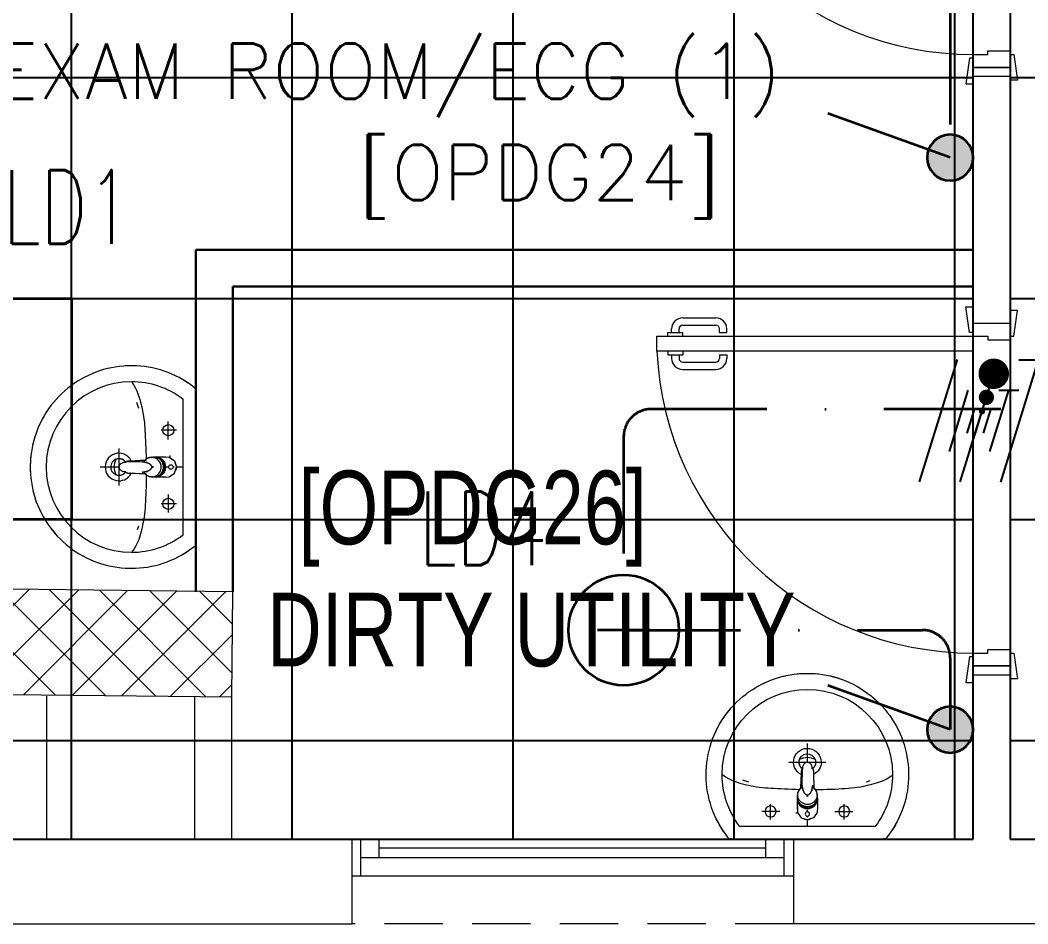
# Model space of a CAD drawing. Header units: inches. Extents: x -12418 to 57169, y -29325 to 19878.
# Drawn here: x 26861 to 29598, y -13697 to -11244 of the extents above; entities that cross this region are included whole.
import ezdxf
from ezdxf.enums import TextEntityAlignment as Align

# ---------------------------------------------------------------- set-up
doc = ezdxf.new("R2010")
doc.units = ezdxf.units.IN
doc.header["$LTSCALE"] = 25
doc.header["$MEASUREMENT"] = 0
doc.linetypes.add('00-Ground Floor$0$HIDDEN', pattern=[9.525, 6.35, -3.175])
doc.linetypes.add('DASHDOT', pattern=[25.4, 12.7, -6.35, 0, -6.35])
doc.layers.get('0').update_dxf_attribs({"color": 8})
for name, color, linetype, lineweight in [('00-Ground Floor$0$72_EGR_BASE_TEXT', 252, 'Continuous', 5), ('00-Ground Floor$0$Aluminum', 251, 'Continuous', 5), ('00-Ground Floor$0$C-HYDR-CTCH', 251, 'Continuous', 5), ('00-Ground Floor$0$Hatch', 254, 'Continuous', 5), ('00-Ground Floor$0$LOADING', 253, 'Continuous', 5), ('00-Ground Floor$0$P-SANR-FIXT', 6, 'Continuous', 18), ('00-Ground Floor$0$P-SANR-FIXT-1', 6, 'Continuous', 13), ('00-Ground Floor$0$Proj', 251, 'Continuous', 5), ('00-Ground Floor$0$Walls', 251, 'Continuous', 5), ('00-Ground Floor$0$Wooden Joinery', 251, 'Continuous', 5), ('E-LITE-CIRC-NUMB', 6, 'Continuous', 25), ('E-LITE-CLNG', 150, 'Continuous', 35), ('E-LITE-CLNG @ 100', 150, 'Continuous', 35), ('E-LITE-CLNG-CNDT', 6, 'DASHDOT', 35), ('E-LITE-CTRL', 6, 'Continuous', 25), ('E-LITE-IDEN', 6, 'Continuous', 25), ('E-LITE-SWCH @ 100', 3, 'Continuous', 35), ('E-POWR-WIRE', 6, 'Continuous', 25), ('E-POWR-WIRE @ 100', 6, 'Continuous', 25), ('E-POWR-WIRE @ 20', 6, 'Continuous', 25), ('E-POWR-WIRE @ 50', 6, 'Continuous', 25)]:
    doc.layers.add(name, color=color, linetype=linetype, lineweight=lineweight)
doc.layers.add('00-Ground Floor$0$False Ceiling', color=251, linetype='Continuous')
doc.layers.add('00-Ground Floor$0$X-WHITE glass', color=255, linetype='Continuous')
doc.styles.add('00-Ground Floor$0$SIMPLEX', font='SIMPLEX.shx', dxfattribs={"height": 150})
doc.styles.add('00-Ground Floor$0$X3G_ENTITY_2587DB', font='swisscl.ttf', dxfattribs={"height": 200})
doc.styles.add('00-Ground Floor$0$X3G_ENTITY_258862', font='swisscl.ttf', dxfattribs={"height": 200})
doc.styles.add('DC_Simplex', font='SIMPLEX.shx', dxfattribs={"width": 0.7})

# ---------------------------------------------------------------- blocks, each defined once
blk = doc.blocks.new('00-Ground Floor$0$A$C72370EFE')
at = {"layer": '00-Ground Floor$0$Wooden Joinery'}
for p, q in [((-0.01, -0.04), (-0.02, -0.04)), ((-0.01, -0.03), (-0.01, -0.07)), ((0, -0.03), (-0.01, -0.03)), ((0.04, -0.03), (0.05, -0.03)), ((0.05, -0.03), (0.05, -0.07)), ((0.05, -0.04), (0.06, -0.04)), ((-0.05, -0.07), (-0.05, -0.16)), ((-0.03, -0.07), (-0.03, -0.16)), ((-0.01, -0.06), (-0.02, -0.06)), ((0, -0.07), (-0.01, -0.07)), ((0.04, -0.07), (0.05, -0.07)), ((0.05, -0.06), (0.06, -0.06)), ((0.07, -0.07), (0.07, -0.16)), ((0.09, -0.07), (0.09, -0.16)), ((-0.01, -0.17), (-0.02, -0.17)), ((-0.01, -0.19), (-0.02, -0.19)), ((-0.01, -0.17), (-0.01, -0.19)), ((0.05, -0.17), (0.06, -0.17)), ((0.05, -0.17), (0.05, -0.19)), ((0.05, -0.19), (0.06, -0.19))]:
    blk.add_line(p, q, dxfattribs=at)
for centre, radius, start, end in [((-0.02, -0.07), 0.03, 90, 180), ((0.06, -0.07), 0.03, 0, 90), ((-0.02, -0.07), 0.01, 90, 180), ((0.06, -0.07), 0.01, 0, 90), ((-0.02, -0.16), 0.03, 180, 270), ((-0.02, -0.16), 0.01, 180, 270), ((0.06, -0.16), 0.01, 270, 0), ((0.06, -0.16), 0.03, 270, 0)]:
    blk.add_arc(centre, radius, start, end, dxfattribs=at)
blk = doc.blocks.new('00-Ground Floor$0$A$C5DAD61B4')
at = {"layer": '00-Ground Floor$0$Wooden Joinery'}
for points in [[(80, 959.1), (80, 969.1), (10, 979.1), (10, 959.1)], [(940, 959.1), (940, 969.1), (1010, 979.1), (1010, 959.1)], [(70, 859.1), (70, 849.1), (0, 839.1), (0, 859.1)], [(120, 859.1), (120, 0), (80, 0), (80, 859.1)], [(950, 859.1), (950, 849.1), (1020, 839.1), (1020, 859.1)]]:
    blk.add_lwpolyline(points, close=True, dxfattribs=at)
for points in [[(45, 859.1), (45, 959.1), (20, 959.1), (20, 859.1), (45, 859.1)], [(45, 859.1), (80, 859.1), (80, 899.1), (90, 899.1), (90, 959.1), (45, 959.1), (45, 859.1)], [(975, 859.1), (940, 859.1), (940, 899.1), (930, 899.1), (930, 959.1), (975, 959.1), (975, 859.1)], [(975, 859.1), (975, 959.1), (1000, 959.1), (1000, 859.1), (975, 859.1)]]:
    blk.add_lwpolyline(points, dxfattribs=at)
blk.add_arc((80, 859.1), 860, 272.666, 0, dxfattribs=at)
at = {"layer": '00-Ground Floor$0$Wooden Joinery', "xscale": 999.9999999998854, "yscale": 999.9999999998854, "zscale": 999.9999999998854, "rotation": 180}
blk.add_blockref('00-Ground Floor$0$A$C72370EFE', (120, 0), dxfattribs=at)
blk = doc.blocks.new('00-Ground Floor$0$FP_138-161_A_00_GFL_-0_080_Einreichung_Grundrisse_100')
at = {"layer": '00-Ground Floor$0$P-SANR-FIXT'}
blk.add_line((-0.0044, -0.0019), (-0.0045, -0.0021), dxfattribs=at)
at = {"layer": '00-Ground Floor$0$P-SANR-FIXT', "flags": 128}
blk.add_lwpolyline([(-0.0057, -0.0037), (-0.0058, -0.0039), (-0.006, -0.004)], dxfattribs=at)
blk = doc.blocks.new('00-Ground Floor$0$FP_139-161_A_00_GFL_-0_080_Einreichung_Grundrisse_100')
at = {"layer": '00-Ground Floor$0$P-SANR-FIXT'}
blk.add_line((0.0045, -0.0022), (0.0044, -0.002), dxfattribs=at)
at = {"layer": '00-Ground Floor$0$P-SANR-FIXT', "flags": 128}
blk.add_lwpolyline([(0.006, -0.004), (0.0059, -0.0039), (0.0057, -0.0038)], dxfattribs=at)
blk = doc.blocks.new('00-Ground Floor$0$IS_Ceraplus_B8204_BIM_BG _1_ - B8204AA - CERAPLUS single lever basin mixer with pop-up waste-V137-161_A_00_GFL_-0_080_Einreichung_Grundrisse_100')
at = {"layer": '00-Ground Floor$0$P-SANR-FIXT-1'}
h = blk.add_hatch(dxfattribs=at)
h.set_pattern_fill('FP_26', color=256, style=0, pattern_type=2)
h.set_pattern_definition([(225, (0.009, 0), (0.010607, -0.010607), []), (315, (0.009, 0), (0.010607, 0.010607), [])])
h.paths.add_polyline_path([(0.0056, -0.002), (0.0058, -0.0024), (0.0058, -0.0021)])
h.paths.add_polyline_path([(0.007, -0.0039), (0.0088, -0.0045), (0.0084, -0.0043)])
at = {"layer": '00-Ground Floor$0$LOADING'}
for p, q in [((-0.028, 0), (-0.028, -0.0281)), ((0.028, -0.0281), (0.028, 0)), ((-0.0274, -0.0337), (-0.0271, -0.0392)), ((-0.0262, -0.0282), (-0.0263, -0.0287)), ((-0.0137, -0.0512), (-0.0129, -0.0517)), ((0.0124, -0.052), (0.0133, -0.0515)), ((0.0185, -0.0618), (0.019, -0.0539)), ((0.019, -0.0539), (0.0188, -0.0561)), ((0.0263, -0.0287), (0.0262, -0.0282)), ((0.0262, -0.0293), (0.0263, -0.0287)), ((0.0271, -0.0392), (0.0274, -0.0337)), ((0.014, -0.0647), (0.0133, -0.1077))]:
    blk.add_line(p, q, dxfattribs=at)
at = {"layer": '00-Ground Floor$0$LOADING', "flags": 128}
for points in [[(-0.0272, -0.0069), (-0.0266, 0.009), (-0.0165, 0.0236), (0, 0.0291)], [(0.0272, -0.0069), (0.0266, 0.009), (0.0165, 0.0236), (0, 0.0291)], [(-0.0176, -0.0568), (-0.0224, -0.0513), (-0.0254, -0.0448), (-0.0264, -0.0376), (-0.0253, -0.0305), (-0.0222, -0.024), (-0.0172, -0.0186), (-0.0109, -0.0147), (-0.0037, -0.0127), (0.0037, -0.0127), (0.0109, -0.0147), (0.0172, -0.0186), (0.0222, -0.024), (0.0253, -0.0305), (0.0264, -0.0376), (0.0254, -0.0448), (0.0224, -0.0513), (0.0176, -0.0568)], [(-0.0271, -0.0393), (-0.027, -0.0403), (-0.0269, -0.0414), (-0.0267, -0.0424), (-0.0265, -0.0434), (-0.0262, -0.0444), (-0.0259, -0.0454), (-0.0255, -0.0464), (-0.0252, -0.0474), (-0.0247, -0.0484), (-0.0243, -0.0493), (-0.0238, -0.0502), (-0.0232, -0.0511), (-0.0226, -0.052), (-0.022, -0.0529), (-0.0214, -0.0537), (-0.0207, -0.0545), (-0.0199, -0.0553), (-0.0192, -0.0561), (-0.0184, -0.0568), (-0.0176, -0.0575), (-0.0173, -0.0577)], [(-0.019, -0.0539), (-0.0185, -0.0615), (-0.0185, -0.0618)], [(0.0173, -0.0577), (0.0181, -0.057), (0.0189, -0.0563), (0.0197, -0.0556), (0.0204, -0.0548), (0.0211, -0.054), (0.0218, -0.0532), (0.0224, -0.0523), (0.023, -0.0514), (0.0236, -0.0505), (0.0241, -0.0496), (0.0246, -0.0487), (0.025, -0.0477), (0.0254, -0.0467), (0.0258, -0.0458), (0.0261, -0.0448), (0.0264, -0.0437), (0.0266, -0.0427), (0.0268, -0.0417), (0.027, -0.0407), (0.0271, -0.0396), (0.0271, -0.0393)], [(-0.0181, -0.0728), (-0.0177, -0.083), (-0.0172, -0.0938)], [(-0.0162, -0.0579), (-0.0156, -0.058), (-0.0151, -0.0581), (-0.0146, -0.0583), (-0.0142, -0.0586), (-0.0139, -0.0588), (-0.0138, -0.0591)], [(-0.0138, -0.0591), (-0.0139, -0.0612), (-0.014, -0.0633)], [(0.0138, -0.0591), (0.0139, -0.0588), (0.0142, -0.0586), (0.0146, -0.0583), (0.0151, -0.0581), (0.0156, -0.058), (0.0162, -0.0579)], [(0.014, -0.0633), (0.0139, -0.0612), (0.0138, -0.0591)], [(0.0171, -0.0578), (0.0174, -0.0575), (0.0176, -0.0568)], [(0.0172, -0.0938), (0.0177, -0.083), (0.0181, -0.0728)], [(0.0184, -0.0651), (0.0184, -0.0652), (0.0184, -0.0652), (0.0184, -0.0652), (0.0184, -0.0654), (0.0184, -0.0655)], [(-0.0129, -0.1142), (-0.0124, -0.1161), (-0.0118, -0.1179), (-0.0109, -0.1197), (-0.0098, -0.1214), (-0.0084, -0.123), (-0.0067, -0.1244), (-0.0047, -0.1255), (-0.0025, -0.1263), (0, -0.1266)], [(0, -0.1266), (0.0025, -0.1263), (0.0047, -0.1255), (0.0067, -0.1244), (0.0084, -0.123), (0.0098, -0.1214), (0.0109, -0.1197), (0.0118, -0.1179), (0.0124, -0.1161), (0.0129, -0.1142)]]:
    blk.add_lwpolyline(points, dxfattribs=at)
at = {"layer": '00-Ground Floor$0$LOADING'}
for centre, radius, start, end in [((0, 0.0135), 0.00603, 0, 180), ((0, 0.0135), 0.00603, 180, 0), ((-0.009, 0), 0.005, 300, 315), ((0.009, 0), 0.005, 225, 240)]:
    blk.add_arc(centre, radius, start, end, dxfattribs=at)
for centre, major_axis, start_param, end_param in [((0, -0.0281), (-0.028, 0), 4.712389, 6.47291), ((0, -0.0287), (0.0267, 0), 1.570796, 3.036556), ((0, -0.0287), (0.0263, 0), 2.625648, 2.791756), ((0, -0.0287), (-0.0263, 0), 4.712389, 5.759587), ((0, -0.0281), (0.028, 0), 6.093357, 7.853982), ((0, -0.0287), (0.0267, 0), 0.105099, 1.570796), ((0, -0.0287), (0.0262, 0), 0.523599, 1.570796), ((0, -0.0287), (0.0262, 0), 0.349919, 0.515945), ((0, -0.0321), (0.0275, 0), 3.141823, 3.202701), ((0, -0.0321), (0.0275, 0), 3.239313, 3.439417), ((0, -0.0281), (0.028, 0), 3.371221, 3.483334), ((0, -0.0312), (0.0248, 0), 4.111947, 4.191073), ((0, -0.0281), (0.028, 0), 4.202431, 4.259552), ((0, -0.0287), (0.0263, 0), 4.169225, 4.2325), ((0, -0.0281), (0.028, 0), 5.172057, 5.222265), ((0, -0.0287), (0.0267, 0), 6.059374, 6.108652), ((0, -0.0321), (0.0275, 0), 5.985527, 6.185455), ((0, -0.0281), (0.028, 0), 5.94107, 6.05344), ((0, -0.0321), (0.0275, 0), 6.222066, 6.282955)]:
    blk.add_ellipse(centre, major_axis=major_axis, ratio=0.961262, start_param=start_param, end_param=end_param, dxfattribs=at)
for points, knots in [([(-0.0215, -0.0162), (-0.0216, -0.0163), (-0.0219, -0.0167), (-0.0227, -0.0177), (-0.0238, -0.0192), (-0.0249, -0.0211), (-0.0258, -0.0231), (-0.0266, -0.0253), (-0.0273, -0.0282), (-0.0275, -0.0305), (-0.0275, -0.0321)], [0.7859035, 0.7859035, 0.7859035, 0.7859035, 0.7916667, 0.8055556, 0.8333333, 0.8611111, 0.8888889, 0.9166667, 0.9444444, 1, 1, 1, 1]), ([(0.021, -0.0157), (0.0208, -0.0154), (0.0203, -0.0149), (0.0192, -0.0139), (0.0177, -0.0127), (0.0161, -0.0117), (0.0148, -0.0109), (0.0138, -0.0104), (0.0127, -0.0099), (0.0113, -0.0093), (0.0087, -0.0084), (0.0048, -0.0075), (0, -0.0071), (-0.0048, -0.0075), (-0.0087, -0.0084), (-0.0113, -0.0093), (-0.0127, -0.0099), (-0.0138, -0.0104), (-0.0148, -0.0109), (-0.0161, -0.0117), (-0.0177, -0.0127), (-0.0191, -0.0139), (-0.0202, -0.0149), (-0.0208, -0.0154), (-0.021, -0.0157)], [0.2222222, 0.2222222, 0.2222222, 0.2222222, 0.2361111, 0.25, 0.2777778, 0.3055556, 0.3194444, 0.3333333, 0.3472222, 0.3611111, 0.3888889, 0.4444444, 0.5, 0.5555556, 0.6111111, 0.6388889, 0.6527778, 0.6666667, 0.6805556, 0.6944444, 0.7222222, 0.75, 0.7638889, 0.7777778, 0.7777778, 0.7777778, 0.7777778]), ([(0.0275, -0.0321), (0.0275, -0.0305), (0.0273, -0.0282), (0.0266, -0.0253), (0.0258, -0.0231), (0.0249, -0.0211), (0.0238, -0.0192), (0.0227, -0.0177), (0.0219, -0.0167), (0.0216, -0.0163), (0.0215, -0.0162)], [0, 0, 0, 0, 0.0555556, 0.0833333, 0.1111111, 0.1388889, 0.1666667, 0.1944444, 0.2083333, 0.2142181, 0.2142181, 0.2142181, 0.2142181]), ([(-0.0188, -0.0538), (-0.0188, -0.0547), (-0.0186, -0.0582), (-0.0185, -0.0619), (-0.0184, -0.0646)], [0.6724021, 0.6724021, 0.6724021, 0.6724021, 0.75, 1, 1, 1, 1]), ([(0, -0.0378), (-0.0005, -0.038), (-0.0012, -0.0384), (-0.0021, -0.0389), (-0.0028, -0.0393), (-0.0035, -0.0397), (-0.0042, -0.04), (-0.0049, -0.0405), (-0.0055, -0.0409), (-0.0061, -0.0414), (-0.0067, -0.0419), (-0.0072, -0.0424), (-0.0078, -0.0429), (-0.0083, -0.0435), (-0.0088, -0.0441), (-0.0092, -0.0446), (-0.0096, -0.0452), (-0.01, -0.0459), (-0.0103, -0.0466), (-0.0105, -0.0472), (-0.0107, -0.0477), (-0.0108, -0.0481), (-0.0109, -0.0484), (-0.0111, -0.0489), (-0.0114, -0.0497), (-0.0118, -0.0509), (-0.0122, -0.0521), (-0.0124, -0.053), (-0.0126, -0.0537), (-0.0128, -0.0544), (-0.0129, -0.0552), (-0.0131, -0.0559), (-0.0132, -0.0566), (-0.0134, -0.0572), (-0.0136, -0.0581), (-0.0137, -0.0587), (-0.0138, -0.0591)], [0, 0, 0, 0, 0.055556, 0.083333, 0.111111, 0.138889, 0.166667, 0.194444, 0.222222, 0.25, 0.277778, 0.305556, 0.333333, 0.361111, 0.388889, 0.416667, 0.444444, 0.472222, 0.5, 0.527778, 0.541667, 0.555556, 0.569444, 0.583333, 0.611111, 0.666667, 0.722222, 0.75, 0.777778, 0.805556, 0.833333, 0.861111, 0.888889, 0.916667, 0.944444, 1, 1, 1, 1]), ([(0, -0.0357), (-0.0006, -0.0357), (-0.0013, -0.0357), (-0.002, -0.0357), (-0.0022, -0.0357)], [0, 0, 0, 0, 0.1, 0.1298359, 0.1298359, 0.1298359, 0.1298359]), ([(0.0022, -0.0357), (0.002, -0.0357), (0.0013, -0.0357), (0.0006, -0.0357), (0, -0.0357)], [0.8701578, 0.8701578, 0.8701578, 0.8701578, 0.9, 1, 1, 1, 1]), ([(0.0138, -0.0591), (0.0137, -0.0587), (0.0136, -0.0581), (0.0134, -0.0572), (0.0132, -0.0566), (0.0131, -0.0559), (0.0129, -0.0552), (0.0128, -0.0544), (0.0126, -0.0537), (0.0124, -0.053), (0.0122, -0.0521), (0.0118, -0.0509), (0.0114, -0.0497), (0.0111, -0.0489), (0.0109, -0.0484), (0.0108, -0.0481), (0.0107, -0.0477), (0.0105, -0.0472), (0.0103, -0.0466), (0.01, -0.0459), (0.0096, -0.0452), (0.0092, -0.0446), (0.0088, -0.0441), (0.0083, -0.0435), (0.0078, -0.0429), (0.0072, -0.0424), (0.0067, -0.0419), (0.0061, -0.0414), (0.0055, -0.0409), (0.0049, -0.0405), (0.0042, -0.04), (0.0035, -0.0397), (0.0028, -0.0393), (0.0021, -0.0389), (0.0012, -0.0384), (0.0005, -0.038), (0, -0.0378)], [0, 0, 0, 0, 0.055556, 0.083333, 0.111111, 0.138889, 0.166667, 0.194444, 0.222222, 0.25, 0.277778, 0.333333, 0.388889, 0.416667, 0.430556, 0.444444, 0.458333, 0.472222, 0.5, 0.527778, 0.555556, 0.583333, 0.611111, 0.638889, 0.666667, 0.694444, 0.722222, 0.75, 0.777778, 0.805556, 0.833333, 0.861111, 0.888889, 0.916667, 0.944444, 1, 1, 1, 1]), ([(0.0184, -0.0646), (0.0185, -0.0619), (0.0186, -0.0582), (0.0188, -0.0547), (0.0188, -0.0538)], [0, 0, 0, 0, 0.25, 0.3275586, 0.3275586, 0.3275586, 0.3275586]), ([(-0.0162, -0.0579), (-0.0162, -0.0578), (-0.0163, -0.0578), (-0.0165, -0.0577), (-0.0166, -0.0575), (-0.0167, -0.0574), (-0.0169, -0.0573), (-0.017, -0.0572), (-0.0172, -0.0571), (-0.0173, -0.057), (-0.0175, -0.0569), (-0.0176, -0.0568)], [0, 0, 0, 0, 0.1, 0.2, 0.3, 0.4, 0.5, 0.6, 0.7, 0.8, 1, 1, 1, 1]), ([(-0.0148, -0.0587), (-0.015, -0.0586), (-0.0159, -0.0583), (-0.0167, -0.058), (-0.0172, -0.0578)], [0.8, 0.8, 0.8, 0.8, 0.85, 1, 1, 1, 1]), ([(0.0141, -0.0613), (0.0141, -0.0611), (0.0143, -0.0608), (0.0145, -0.0604), (0.0148, -0.06), (0.0151, -0.0596), (0.0153, -0.0594), (0.0155, -0.0592), (0.0156, -0.059), (0.0158, -0.0588), (0.016, -0.0587), (0.0163, -0.0585), (0.0165, -0.0583), (0.0166, -0.0582)], [0.3333333, 0.3333333, 0.3333333, 0.3333333, 0.4166667, 0.5, 0.5833333, 0.6666667, 0.7083333, 0.75, 0.7916667, 0.8333333, 0.875, 0.9166667, 1, 1, 1, 1]), ([(0.0176, -0.0568), (0.0175, -0.0569), (0.0173, -0.057), (0.0172, -0.0571), (0.017, -0.0572), (0.0169, -0.0573), (0.0167, -0.0574), (0.0166, -0.0575), (0.0165, -0.0577), (0.0163, -0.0578), (0.0162, -0.0578), (0.0162, -0.0579)], [0, 0, 0, 0, 0.2, 0.3, 0.4, 0.5, 0.6, 0.7, 0.8, 0.9, 1, 1, 1, 1]), ([(-0.0131, -0.1116), (-0.0132, -0.1115), (-0.0135, -0.1109), (-0.0141, -0.1099), (-0.0147, -0.1086), (-0.0153, -0.1072), (-0.0159, -0.1053), (-0.0167, -0.1021), (-0.0171, -0.0992), (-0.0171, -0.0973)], [0.4856715, 0.4856715, 0.4856715, 0.4856715, 0.5, 0.55, 0.6, 0.65, 0.7, 0.8, 1, 1, 1, 1]), ([(-0.0132, -0.1091), (-0.0132, -0.1096), (-0.0132, -0.1103), (-0.0132, -0.1111), (-0.0132, -0.1115), (-0.0132, -0.1118), (-0.0131, -0.1122), (-0.0131, -0.1125), (-0.0131, -0.1128), (-0.0131, -0.1131), (-0.013, -0.1134), (-0.013, -0.1138), (-0.0129, -0.1141), (-0.0129, -0.1142)], [0.2, 0.2, 0.2, 0.2, 0.4, 0.5, 0.55, 0.6, 0.65, 0.7, 0.75, 0.8, 0.85, 0.9, 1, 1, 1, 1]), ([(0.0129, -0.1142), (0.0129, -0.1141), (0.013, -0.1138), (0.013, -0.1134), (0.0131, -0.1131), (0.0131, -0.1128), (0.0131, -0.1125), (0.0131, -0.1122), (0.0132, -0.1118), (0.0132, -0.1115), (0.0132, -0.1111), (0.0132, -0.1103), (0.0132, -0.1096), (0.0132, -0.1091)], [0, 0, 0, 0, 0.1, 0.15, 0.2, 0.25, 0.3, 0.35, 0.4, 0.45, 0.5, 0.6, 0.8, 0.8, 0.8, 0.8]), ([(0.0131, -0.1116), (0.0133, -0.1113), (0.0137, -0.1106), (0.0142, -0.1096), (0.0147, -0.1084), (0.0153, -0.1072), (0.0159, -0.1053), (0.0167, -0.1021), (0.0171, -0.0992), (0.0171, -0.0973)], [-0.5143371, -0.5143371, -0.5143371, -0.5143371, -0.475, -0.4375, -0.4, -0.35, -0.3, -0.2, 0, 0, 0, 0])]:
    blk.add_open_spline(points, degree=3, knots=knots, dxfattribs=at)
for points in [[(-0.0184, -0.0646), (-0.0183, -0.0659), (-0.0182, -0.0684), (-0.0181, -0.0709), (-0.0181, -0.0721)], [(-0.0172, -0.0578), (-0.0171, -0.0578), (-0.0169, -0.058), (-0.0167, -0.0581), (-0.0166, -0.0582)], [(-0.0162, -0.0579), (-0.0162, -0.0579), (-0.0164, -0.0581), (-0.0165, -0.0582), (-0.0166, -0.0583), (-0.0166, -0.0582), (-0.0166, -0.0582)], [(-0.0166, -0.0582), (-0.0163, -0.0585), (-0.0156, -0.059), (-0.0148, -0.0599), (-0.0142, -0.0609), (-0.0139, -0.0617), (-0.0138, -0.0621)], [(-0.014, -0.0633), (-0.014, -0.0633), (-0.014, -0.0633), (-0.014, -0.0633)], [(-0.014, -0.0646), (-0.014, -0.0644), (-0.014, -0.064), (-0.014, -0.0635), (-0.014, -0.0633)], [(0.014, -0.0633), (0.014, -0.0633), (0.014, -0.0633), (0.014, -0.0633)], [(0.014, -0.0633), (0.014, -0.0635), (0.014, -0.064), (0.014, -0.0644), (0.014, -0.0647)], [(0.0172, -0.0578), (0.0168, -0.0579), (0.0158, -0.0583), (0.0147, -0.0587), (0.0141, -0.059)], [(0.0166, -0.0582), (0.0166, -0.0582), (0.0166, -0.0583), (0.0165, -0.0582), (0.0164, -0.0581), (0.0162, -0.0579), (0.0162, -0.0579)], [(0.0166, -0.0582), (0.0167, -0.0582), (0.0168, -0.0581), (0.0169, -0.058), (0.0169, -0.058)], [(0.0169, -0.058), (0.017, -0.0579), (0.0171, -0.0579), (0.0171, -0.0578)], [(0.0181, -0.0721), (0.0181, -0.0709), (0.0182, -0.0684), (0.0183, -0.0659), (0.0184, -0.0646)], [(-0.0172, -0.0938), (-0.0172, -0.0944), (-0.0172, -0.0956), (-0.0171, -0.0967), (-0.0171, -0.0973)], [(0.0171, -0.0973), (0.0171, -0.0967), (0.0172, -0.0956), (0.0172, -0.0944), (0.0172, -0.0938)]]:
    blk.add_open_spline(points, degree=3, dxfattribs=at)
for name in ['00-Ground Floor$0$FP_138-161_A_00_GFL_-0_080_Einreichung_Grundrisse_100', '00-Ground Floor$0$FP_139-161_A_00_GFL_-0_080_Einreichung_Grundrisse_100']:
    blk.add_blockref(name, (0, 0), dxfattribs=at)
blk = doc.blocks.new('00-Ground Floor$0$_100_WB_KER_REN_55x45x18 - _100_WB_KER_REN_55x45x18-V63-161_A_00_GFL_-0_080_Einreichung_Grundrisse_100')
at = {"layer": '00-Ground Floor$0$LOADING'}
for p, q in [((-0.2075, 0.225), (-0.2075, 0.2227)), ((0.2074, 0.225), (-0.2074, 0.225)), ((0.2075, 0.2227), (0.2075, 0.225)), ((-0.1855, 0.1899), (0.1855, 0.1899)), ((-0.1, 0.172), (-0.1, 0.1303)), ((0, 0.1899), (0, 0.1724)), ((0, 0.1656), (0, 0.1628)), ((0.1, 0.172), (0.1, 0.1303)), ((-0.0744, 0.15), (-0.1234, 0.15)), ((-0.0259, 0.155), (-0.0315, 0.155)), ((0, 0.1509), (0, 0.1454)), ((0, 0.1422), (0, 0.1399)), ((0.026, 0.155), (0.0248, 0.155)), ((0.0744, 0.15), (0.1234, 0.15)), ((-0.1763, 0.0637), (-0.1598, 0.0692)), ((0.1605, 0.0691), (0.1707, 0.0656)), ((-0.05, 0.0161), (0.05, 0.0161)), ((0, 0.0168), (0, -0.0348))]:
    blk.add_line(p, q, dxfattribs=at)
at = {"layer": '00-Ground Floor$0$LOADING', "flags": 128}
for points in [[(-0.2121, 0.225), (-0.219, 0.2164), (-0.2254, 0.2075), (-0.2316, 0.1983), (-0.2373, 0.189), (-0.2427, 0.1794), (-0.2476, 0.1696), (-0.2522, 0.1596), (-0.2564, 0.1494), (-0.2602, 0.1391), (-0.2635, 0.1286), (-0.2665, 0.118), (-0.269, 0.1073), (-0.271, 0.0965), (-0.2727, 0.0856), (-0.2739, 0.0747), (-0.2747, 0.0637), (-0.275, 0.0527), (-0.275, 0.05)], [(0.275, 0.05), (0.2748, 0.061), (0.2741, 0.072), (0.273, 0.0829), (0.2715, 0.0938), (0.2695, 0.1046), (0.2671, 0.1154), (0.2643, 0.126), (0.261, 0.1365), (0.2574, 0.1469), (0.2533, 0.1571), (0.2488, 0.1671), (0.2439, 0.177), (0.2387, 0.1866), (0.233, 0.1961), (0.227, 0.2053), (0.2206, 0.2142), (0.2138, 0.2229), (0.2121, 0.225)], [(-0.275, 0.05), (-0.2748, 0.039), (-0.2741, 0.028), (-0.273, 0.0171), (-0.2715, 0.0062), (-0.2695, -0.0046), (-0.2671, -0.0154), (-0.2643, -0.026), (-0.261, -0.0365), (-0.2574, -0.0469), (-0.2533, -0.0571), (-0.2488, -0.0671), (-0.2439, -0.077), (-0.2387, -0.0866), (-0.233, -0.0961), (-0.227, -0.1053), (-0.2206, -0.1142), (-0.2138, -0.1229), (-0.2067, -0.1313), (-0.1993, -0.1395), (-0.1916, -0.1473), (-0.1836, -0.1548), (-0.1752, -0.162), (-0.1666, -0.1688), (-0.1577, -0.1753), (-0.1486, -0.1814), (-0.1392, -0.1872), (-0.1296, -0.1925), (-0.1198, -0.1975), (-0.1098, -0.2021), (-0.0996, -0.2063), (-0.0893, -0.2101), (-0.0788, -0.2135), (-0.0682, -0.2164), (-0.0575, -0.2189), (-0.0467, -0.221), (-0.0359, -0.2227), (-0.0249, -0.2239), (-0.014, -0.2246), (-0.003, -0.225), (0.008, -0.2249), (0.019, -0.2243), (0.03, -0.2234), (0.0409, -0.2219), (0.0517, -0.2201), (0.0625, -0.2178), (0.0731, -0.2151), (0.0837, -0.212), (0.0941, -0.2084), (0.1043, -0.2044), (0.1144, -0.2001), (0.1243, -0.1953), (0.1341, -0.1901), (0.1436, -0.1846), (0.1528, -0.1786), (0.1618, -0.1723), (0.1706, -0.1657), (0.1791, -0.1587), (0.1873, -0.1514), (0.1952, -0.1437), (0.2028, -0.1358), (0.21, -0.1275), (0.217, -0.119), (0.2236, -0.1101), (0.2298, -0.1011), (0.2356, -0.0918), (0.2411, -0.0822), (0.2462, -0.0725), (0.2509, -0.0625), (0.2552, -0.0524), (0.2591, -0.0421), (0.2626, -0.0317), (0.2656, -0.0211), (0.2683, -0.0104), (0.2705, 0.0003), (0.2722, 0.0112), (0.2736, 0.0221), (0.2745, 0.0331), (0.2749, 0.0441), (0.275, 0.05)]]:
    blk.add_lwpolyline(points, dxfattribs=at)
at = {"layer": '00-Ground Floor$0$LOADING'}
for centre in [(-0.1, 0.15), (0.1, 0.15)]:
    blk.add_circle(centre, 0.015, dxfattribs=at)
for centre, radius, start, end in [((0, 0.05), 0.275, 140.4788, 141.2381), ((0, 0.05), 0.275, 38.7619, 39.5212), ((0, 0.05), 0.275, 145.9324, 150.3591), ((0, 0.05), 0.275, 29.6409, 34.0676), ((0, 0.05), 0.2315, 142.8209, 180), ((0, 0.155), 0.0175, 54.0899, 125.9101), ((0, 0.155), 0.0175, 68.869, 83.8798), ((0, 0.05), 0.2315, 0, 37.1791), ((0, 0.155), 0.0175, 251.9463, 258.2346), ((0, 0.05), 0.275, 180, 183.6225), ((0, 0.05), 0.2315, 180, 0), ((0, 0.0161), 0.0375, 117.1305, 0), ((0, 0.0161), 0.0225, 129.5025, 0), ((0, 0.0161), 0.0225, 138.0808, 143.3939), ((0, 0.0161), 0.0225, 0, 51.4286), ((0, 0.0161), 0.0225, 36.616, 41.9265), ((0, 0.0161), 0.0375, 0, 61.4146), ((0, 0.0161), 0.0225, 180, 193.3417), ((0, 0.0161), 0.0225, 197.0466, 201.508), ((0, 0.0161), 0.0225, 156.725, 162.0134), ((0, 0.05), 0.047, 243.4433, 296.5567), ((0, 0.0161), 0.0225, 17.9887, 23.276), ((0, 0.0161), 0.0225, 338.492, 342.9534), ((0, 0.0161), 0.0225, 346.6583, 0), ((0, 0.05), 0.275, 307.6689, 312), ((0, 0.05), 0.275, 240, 245.6589), ((0, 0.05), 0.275, 252, 257.5535), ((0, 0.05), 0.275, 282.9241, 288), ((0, 0.05), 0.275, 264, 276)]:
    blk.add_arc(centre, radius, start, end, dxfattribs=at)
for points, knots in [([(-0.2074, 0.225), (-0.2078, 0.225), (-0.2086, 0.225), (-0.2095, 0.225), (-0.2102, 0.225), (-0.2106, 0.225), (-0.2109, 0.225), (-0.2111, 0.225), (-0.2114, 0.225), (-0.2116, 0.225), (-0.2118, 0.225), (-0.2119, 0.225), (-0.2119, 0.225)], [-1, -1, -1, -1, -0.8333333, -0.6666667, -0.5833333, -0.5, -0.4583333, -0.4166667, -0.3333333, -0.2916667, -0.25, -0.1666667, -0.1666667, -0.1666667, -0.1666667]), ([(0.2119, 0.225), (0.2119, 0.225), (0.2118, 0.225), (0.2116, 0.225), (0.2114, 0.225), (0.2111, 0.225), (0.2109, 0.225), (0.2106, 0.225), (0.2102, 0.225), (0.2095, 0.225), (0.2086, 0.225), (0.2078, 0.225), (0.2074, 0.225)], [-0.8333333, -0.8333333, -0.8333333, -0.8333333, -0.75, -0.7083333, -0.6666667, -0.5833333, -0.5416667, -0.5, -0.4166667, -0.3333333, -0.1666667, 0, 0, 0, 0]), ([(-0.0037, 0.1721), (-0.0046, 0.1719), (-0.0064, 0.1714), (-0.0081, 0.1705), (-0.009, 0.17)], [0.5653198, 0.5653198, 0.5653198, 0.5653198, 0.6111111, 0.6666667, 0.6666667, 0.6666667, 0.6666667]), ([(0.009, 0.17), (0.0086, 0.1703), (0.0077, 0.1708), (0.0059, 0.1715), (0.0046, 0.1719), (0.0037, 0.1721)], [0.3333333, 0.3333333, 0.3333333, 0.3333333, 0.3611111, 0.3888889, 0.4346482, 0.4346482, 0.4346482, 0.4346482]), ([(-0.2294, 0.0509), (-0.2103, 0.066), (-0.1431, 0.0839), (-0.1084, 0.0863), (-0.0496, 0.0893), (-0.0206, 0.0899)], [0.0392191, 0.0392191, 0.0392191, 0.0392191, 0.1715289, 0.4228457, 0.6475389, 0.6475389, 0.6475389, 0.6475389]), ([(0.0209, 0.0903), (0.0512, 0.0901), (0.1113, 0.0879), (0.1514, 0.0828), (0.2115, 0.0665), (0.2292, 0.052)], [0.7533082, 0.7533082, 0.7533082, 0.7533082, 0.9865548, 1.235629, 1.3638988, 1.3638988, 1.3638988, 1.3638988]), ([(-0.0141, 0.0337), (-0.0162, 0.0319), (-0.0207, 0.0267), (-0.0225, 0.02), (-0.0225, 0.0161)], [0.7144203, 0.7144203, 0.7144203, 0.7144203, 0.8333333, 1, 1, 1, 1]), ([(0.0225, 0.0161), (0.0225, 0.0187), (0.0216, 0.0239), (0.0182, 0.0298), (0.0152, 0.0327), (0.0141, 0.0337)], [0, 0, 0, 0, 0.1111111, 0.2222222, 0.285568, 0.285568, 0.285568, 0.285568])]:
    blk.add_open_spline(points, degree=3, knots=knots, dxfattribs=at)
for points in [[(-0.2075, 0.2227), (-0.2075, 0.2231), (-0.2075, 0.2235), (-0.2075, 0.2239)], [(0.2075, 0.2239), (0.2075, 0.2235), (0.2075, 0.2231), (0.2075, 0.2227)], [(-0.1852, 0.1899), (-0.1853, 0.1899), (-0.1854, 0.1899), (-0.1855, 0.1899)], [(-0.0009, 0.1725), (-0.0013, 0.1725), (-0.0018, 0.1724), (-0.0022, 0.1724)], [(0.0022, 0.1724), (0.0018, 0.1724), (0.0013, 0.1725), (0.0009, 0.1725)], [(0.1855, 0.1899), (0.1854, 0.1899), (0.1853, 0.1899), (0.1852, 0.1899)], [(-0.0225, 0.0161), (-0.0225, 0.0147), (-0.0222, 0.012), (-0.0215, 0.0093), (-0.021, 0.008)], [(0.021, 0.008), (0.0215, 0.0093), (0.0222, 0.012), (0.0225, 0.0147), (0.0225, 0.0161)]]:
    blk.add_open_spline(points, degree=3, dxfattribs=at)
at = {"layer": '00-Ground Floor$0$LOADING', "xscale": -1, "rotation": 5.088887490341627e-12}
blk.add_blockref('00-Ground Floor$0$IS_Ceraplus_B8204_BIM_BG _1_ - B8204AA - CERAPLUS single lever basin mixer with pop-up waste-V137-161_A_00_GFL_-0_080_Einreichung_Grundrisse_100', (0, 0.1434), dxfattribs=at)
blk = doc.blocks.new('00-Ground Floor$0$A$Ce9e1c4c3')
at = {"layer": '00-Ground Floor$0$False Ceiling', "color": 254}
for p, q in [((-70450.5, -6347.4, 0), (-70450.5, -13467.4, 0)), ((-70550.5, -13467.4, 0), (-70550.5, -10057.4, 0)), ((-76050.5, -13467.4, 0), (-70550.5, -13467.4, 0)), ((-70450.5, -13467.4, 0), (-68650.5, -13467.4, 0))]:
    blk.add_line(p, q, dxfattribs=at)
at = {"layer": '00-Ground Floor$0$False Ceiling', "color": 254, "linetype": 'Continuous'}
for p, q in [((-73000, -13467.4), (-73000, -10057.4)), ((-72400, -13467.4), (-72400, -10057.4)), ((-71800, -13467.4), (-71800, -10057.4)), ((-71200, -13467.4), (-71200, -10057.4)), ((-70600, -13467.4), (-70600, -10057.4)), ((-76050.5, -11400), (-70550.5, -11400)), ((-70450.5, -11400), (-68650.5, -11400)), ((-76050.5, -12000), (-70550.5, -12000)), ((-70450.5, -12000), (-68650.5, -12000)), ((-76050.5, -12600), (-70550.5, -12600)), ((-70450.5, -12600), (-68650.5, -12600)), ((-76050.5, -13200), (-70550.5, -13200)), ((-70450.5, -13200), (-68650.5, -13200))]:
    blk.add_line(p, q, dxfattribs=at)
blk = doc.blocks.new('00-Ground Floor')
at = {"layer": '00-Ground Floor$0$Hatch'}
h = blk.add_hatch(dxfattribs=at)
h.set_pattern_fill('ANSI37', color=256, scale=30)
h.set_pattern_definition([(45, (-1981.42, -13099.68), (-67.35192, 67.35192), []), (135, (-1981.42, -13099.68), (-67.35192, -67.35192), [])])
h.paths.add_polyline_path([(48971.2, 8818.2), (48367.3, 8810.1), (48371.2, 8521.7), (48975.1, 8529.8)])
h.paths.add_polyline_path([(41810.5, 8810.5), (41227, 8805), (41207, 8513.7), (41790.5, 8519.1)])
h.paths.add_polyline_path([(27433.5, 8803.1), (26834.4, 8799), (26828.7, 8506), (27427.8, 8510)])
h.paths.add_polyline_path([(34618.7, 8805.3), (34017.5, 8797.8), (34009.3, 8512.1), (34610.5, 8519.6)])
h.paths.add_polyline_path([(20214.3, 8812.4), (19607.8, 8790.5), (19622.4, 8498), (20228.8, 8519.8)])
h.paths.add_polyline_path([(13477.7, 8802), (12255.7, 8825.9), (12249.3, 8529.8), (13471.3, 8505.8)])
h.paths.add_polyline_path([(13491.8, 1601.9), (12276.8, 1586.2), (12263.3, 1293.7), (13478.3, 1309.4)])
h.paths.add_polyline_path([(13465.7, -5591.3), (12262.6, -5607.3), (12256.9, -5900.3), (13460, -5884.3)])
h.paths.add_polyline_path([(13484.2, -12790), (12287.5, -12801.4), (12290.4, -13095.9), (13487, -13084.4)])
h.paths.add_polyline_path([(5849.2, -12787.9), (5245.6, -12791.6), (5256.3, -13077.1), (5859.8, -13073.4)])
h.paths.add_polyline_path([(5833.8, -5589.9), (5236.9, -5588.3), (5236.8, -5889.5), (5833.6, -5891)])
h.paths.add_polyline_path([(5843.6, 1599.7), (5224.3, 1600.9), (5213.7, 1298), (5833, 1296.7)])
h.paths.add_polyline_path([(5820.3, 8779.1), (5219.7, 8793.5), (5216, 8503.9), (5816.7, 8489.4)])
h.paths.add_polyline_path([(-1378.8, 8777.2), (-1981.4, 8799.9), (-1979.5, 8511.6), (-1376.9, 8488.9)])
h.paths.add_polyline_path([(-1371.1, -5601.1), (-1973.1, -5608.1), (-1969.7, -5899.7), (-1367.7, -5892.7)])
h.paths.add_polyline_path([(-1353.5, -12795.7), (-1951.9, -12796.7), (-1947.1, -13097.4), (-1348.7, -13096.4)])
h.paths.add_polyline_path([(20233.2, -12782.5), (19627.5, -12795.4), (19633.2, -13096.6), (20238.9, -13083.7)])
h.paths.add_polyline_path([(20226.6, -5590), (19632.3, -5607.6), (19634.4, -5904.1), (20228.7, -5886.6)])
h.paths.add_polyline_path([(20217.9, 1618), (19619, 1610.4), (19623, 1310.2), (20221.9, 1317.9)])
h.paths.add_polyline_path([(27418.3, 1602.8), (26816.3, 1607.5), (26820.6, 1315.3), (27422.5, 1310.7)])
h.paths.add_polyline_path([(27422, -5579.9), (26818.1, -5597.5), (26831.6, -5897.5), (27431.7, -5876.5)])
h.paths.add_polyline_path([(27438.1, -12795.9), (26834.3, -12789.3), (26831.9, -13075), (27435.7, -13081.6)])
h.paths.add_polyline_path([(34636.6, -12785.4), (34039.3, -12800), (34048.3, -13099.7), (34645.6, -13085.1)])
h.paths.add_polyline_path([(34629.3, -5597.1), (34028, -5595.2), (34029.2, -5892.4), (34630.4, -5894.3)])
h.paths.add_polyline_path([(34592.8, 1606.7), (34012, 1611.4), (34031.7, 1321.6), (34612.5, 1316.9)])
h.paths.add_polyline_path([(41796.2, 1606), (41198.6, 1619.8), (41200.6, 1327.8), (41798.2, 1314.1)])
h.paths.add_polyline_path([(41797.2, -5592.6), (41228.8, -5600.2), (41230.6, -5894.3), (41799, -5886.7)])
h.paths.add_polyline_path([(41834.3, -12789.7), (41229, -12792.4), (41230.4, -13096.9), (41835.6, -13094.3)])
h.paths.add_polyline_path([(49008.5, -12790.2), (48420.5, -12774.1), (48407.3, -13081.4), (48995.3, -13097.4)])
h.paths.add_polyline_path([(48992.7, -5590.8), (48389.5, -5589.7), (48387.5, -5886.2), (48990.7, -5887.3)])
at = {"layer": '00-Ground Floor$0$Aluminum'}
for p, q in [((27761.4, -13467.4, 0), (28961.4, -13467.4, 0)), ((27786.4, -13567.4, 0), (27786.4, -13467.4, 0)), ((27836.4, -13517.4, 0), (27836.4, -13467.4, 0)), ((28886.4, -13492.4, 0), (27836.4, -13492.4, 0)), ((28886.4, -13517.4, 0), (28886.4, -13467.4, 0)), ((28936.4, -13567.4, 0), (28936.4, -13467.4, 0)), ((27786.4, -13517.4, 0), (28936.4, -13517.4, 0)), ((27761.4, -13567.4, 0), (28961.4, -13567.4, 0))]:
    blk.add_line(p, q, dxfattribs=at)
at = {"layer": '00-Ground Floor$0$C-HYDR-CTCH', "flags": 128}
blk.add_lwpolyline([(26834.3, -12789.3), (26831.9, -13075), (27435.7, -13081.6), (27438.1, -12795.9), (26834.3, -12789.3)], dxfattribs=at)
at = {"layer": '00-Ground Floor$0$Proj', "linetype": '00-Ground Floor$0$HIDDEN'}
blk.add_line((28961.4, -13697.4, 0), (27761.4, -13697.4, 0), dxfattribs=at)
at = {"layer": '00-Ground Floor$0$Walls'}
for p, q in [((29449.5, -11867.4, 0), (29449.5, -11397.4, 0)), ((29549.5, -11397.4, 0), (29449.5, -11397.4, 0)), ((29549.5, -11407.4, 0), (29549.5, -11497.4, 0)), ((29549.5, -11497.4, 0), (29549.5, -12112.4, 0)), ((29449.5, -12142.4, 0), (29449.5, -11967.4, 0)), ((29449.5, -13467.4, 0), (29449.5, -12962.4, 0)), ((29549.5, -12952.4, 0), (29549.5, -13467.4, 0)), ((29449.5, -13467.4, 0), (29449.5, -13047.4, 0)), ((29549.5, -13047.4, 0), (29549.5, -13467.4, 0)), ((26933.2, -13467.4, 0), (26933.2, -13079.4, 0)), ((27335.7, -13467.4), (27335.7, -13080.5)), ((27435.7, -13467.4), (27435.7, -13081.6)), ((26933.2, -13467.4, 0), (27335.7, -13467.4)), ((27761.4, -13467.4, 0), (27435.7, -13467.4, 0)), ((27761.4, -13467.4, 0), (27761.4, -13697.4, 0)), ((28961.4, -13467.4, 0), (29449.5, -13467.4, 0)), ((28961.4, -13467.4, 0), (28961.4, -13697.4, 0)), ((28961.4, -13467.4, 0), (28961.4, -13697.4, 0)), ((29549.5, -13467.4, 0), (29849.5, -13467.4, 0)), ((26833.2, -13697.4, 0), (27761.4, -13697.4, 0)), ((29849.5, -13697.4, 0), (28961.4, -13697.4, 0))]:
    blk.add_line(p, q, dxfattribs=at)
at = {"layer": '00-Ground Floor$0$Wooden Joinery', "elevation": 0}
for points in [[(29449.5, -12092.4), (29439.5, -12092.4), (29429.5, -12022.4), (29449.5, -12022.4)], [(29549.5, -12102.4), (29559.5, -12102.4), (29569.5, -12032.4), (29549.5, -12032.4)], [(29449.5, -12142.4), (28590.4, -12142.4), (28590.4, -12102.4), (29449.5, -12102.4)], [(29449.5, -12972.4), (29439.5, -12972.4), (29429.5, -13042.4), (29449.5, -13042.4)], [(29549.5, -12962.4), (29559.5, -12962.4), (29569.5, -13032.4), (29549.5, -13032.4)]]:
    blk.add_lwpolyline(points, close=True, dxfattribs=at)
for points in [[(29449.5, -12067.4), (29449.5, -12102.4), (29489.5, -12102.4), (29489.5, -12112.4), (29549.5, -12112.4), (29549.5, -12067.4), (29449.5, -12067.4)], [(29449.5, -12997.4), (29449.5, -12962.4), (29489.5, -12962.4), (29489.5, -12952.4), (29549.5, -12952.4), (29549.5, -12997.4), (29449.5, -12997.4)], [(29449.5, -12997.4), (29549.5, -12997.4), (29549.5, -13022.4), (29449.5, -13022.4), (29449.5, -12997.4)]]:
    blk.add_lwpolyline(points, dxfattribs=at)
at = {"layer": '00-Ground Floor$0$Wooden Joinery'}
blk.add_arc((29449.5, -12102.4, 0), 860, 182.666, 270, dxfattribs=at)
at = {"layer": '00-Ground Floor$0$X-WHITE glass', "color": 253, "lineweight": 30, "ltscale": 6, "true_color": 0x9898cc}
for p, q in [((29449.5, -11867.4, 0), (27338.1, -11867.4, 0)), ((27338.1, -12795.9), (27338.1, -11867.4, 0)), ((29449.5, -11967.4, 0), (27438.1, -11967.4, 0)), ((27438.1, -12795.9), (27438.1, -11967.4))]:
    blk.add_line(p, q, dxfattribs=at)
at = {"layer": '00-Ground Floor$0$False Ceiling', "color": 254}
blk.add_blockref('00-Ground Floor$0$A$Ce9e1c4c3', (100000, 0), dxfattribs=at)
at = {"layer": '00-Ground Floor$0$LOADING', "yscale": 1000, "zscale": 1000}
for p, xscale, rotation in [((27113.1, -12457.3, 0), 1000, 270), ((28999.1, -13242.4, 0), -1000, 180)]:
    blk.add_blockref('00-Ground Floor$0$_100_WB_KER_REN_55x45x18 - _100_WB_KER_REN_55x45x18-V63-161_A_00_GFL_-0_080_Einreichung_Grundrisse_100', p, dxfattribs=dict(at, xscale=xscale, rotation=rotation))
at = {"layer": '00-Ground Floor$0$Wooden Joinery', "rotation": 270}
blk.add_blockref('00-Ground Floor$0$A$C5DAD61B4', (28590.4, -10397.4, 0), dxfattribs=at)
at = {"layer": '00-Ground Floor$0$Wooden Joinery', "xscale": 999.9999999998854, "yscale": 999.9999999998854, "zscale": 999.9999999998854, "rotation": 90.00000000000001}
blk.add_blockref('00-Ground Floor$0$A$C72370EFE', (28590.4, -12142.4, 0), dxfattribs=at)
at = {"layer": '00-Ground Floor$0$72_EGR_BASE_TEXT'}
for s, style, p in [('[OPDG26]', '00-Ground Floor$0$X3G_ENTITY_2587DB', (27616.9, -12667.2, 0)), ('DIRTY UTILITY', '00-Ground Floor$0$X3G_ENTITY_258862', (27531.9, -12998.7))]:
    blk.add_text(s, height=200, dxfattribs=dict(at, style=style)).set_placement(p)
at = {"layer": '00-Ground Floor$0$72_EGR_BASE_TEXT', "char_height": 150, "attachment_point": 2, "style": '00-Ground Floor$0$SIMPLEX'}
for s, insert in [('CARDIAC CONSULT/EXAM ROOM/ECG (1)', (26873.8, -11307.9, 0)), ('[OPDG24]', (28271.1, -11582.7, 0))]:
    blk.add_mtext(s, dxfattribs=dict(at, insert=insert))
blk = doc.blocks.new('*U14')
blk.add_lwpolyline([(-300, 300), (-300, -300), (300, -300), (300, 300)], close=True)
blk.add_circle((0, 0), 45)
at = {"layer": 'E-LITE-CIRC-NUMB', "style": 'DC_Simplex', "width": 0.7, "flags": 8}
blk.add_attdef('CIRCUIT', text='', height=200, rotation=0, dxfattribs=at).set_placement((-473.9, 300), align=Align.RIGHT)
at = {"layer": 'E-LITE-CTRL', "style": 'DC_Simplex', "width": 0.7, "flags": 8}
blk.add_attdef('CONTROL', (1118.9, -935), '', height=200, rotation=360, dxfattribs=at)
at = {"layer": 'E-LITE-IDEN', "style": 'DC_Simplex', "width": 0.7, "flags": 8}
blk.add_attdef('TYPE', (-114.6, 448.6), '', height=200, rotation=360, dxfattribs=at)
blk = doc.blocks.new('*U35')
blk.add_hatch(color=256).paths.add_polyline_path([(0.625, 0.625, -1), (0.625, -0.625, -1)])
blk.add_line((0.625, 0), (3.947, 1.2))
blk.add_circle((0.625, 0), 0.625)
at = {"layer": 'E-LITE-CTRL', "style": 'DC_Simplex', "width": 0.7, "flags": 8}
blk.add_attdef('CONTROL', (-26.627, -10.116), '', height=2, rotation=360, dxfattribs=at)
at = {"layer": 'E-LITE-IDEN', "style": 'DC_Simplex', "width": 0.7, "flags": 8}
blk.add_attdef('TYPE', text='', height=2, rotation=360, dxfattribs=at).set_placement((-31.991, -10.116), align=Align.RIGHT)
blk = doc.blocks.new('*U78')
for p, q in [((-1.617, -1.658), (-0.587, 1.663)), ((-0.515, -1.66), (0.515, 1.66)), ((0.587, -1.663), (1.617, 1.658)), ((1.078, 1.659), (2.157, 1.657))]:
    blk.add_line(p, q)
at = {"const_width": 0.414}
blk.add_lwpolyline([(0.19, 1.278, 1), (0.604, 1.277, 1)], format="xyb", close=True, dxfattribs=at)
blk = doc.blocks.new('*U713')
at = {"layer": 'E-POWR-WIRE @ 100', "xscale": 100, "yscale": 100, "zscale": 100}
blk.add_blockref('*U78', (29465.6, -12331.9), dxfattribs=at)
at = {"layer": 'E-POWR-WIRE @ 20', "xscale": 20, "yscale": 20, "zscale": 20}
blk.add_blockref('*U78', (29465.6, -12331.9), dxfattribs=at)
at = {"layer": 'E-POWR-WIRE @ 50', "xscale": 50, "yscale": 50, "zscale": 50}
blk.add_blockref('*U78', (29465.6, -12331.9), dxfattribs=at)
blk = doc.blocks.new('DC_LT-CL-Point')
for p, q in [((0, -0.711), (0, 0.711)), ((0.711, 0), (-0.711, 0))]:
    blk.add_line(p, q)
blk.add_circle((0, 0), 1.5)
at = {"layer": 'E-LITE-CIRC-NUMB', "style": 'DC_Simplex', "width": 0.7, "flags": 8}
blk.add_attdef('CIRCUIT', text='', height=2, rotation=360, dxfattribs=at).set_placement((-3.364, 1.5), align=Align.RIGHT)
at = {"layer": 'E-LITE-CTRL', "style": 'DC_Simplex', "width": 0.7, "flags": 8}
blk.add_attdef('CONTROL', (3.364, -3.498), '', height=2, rotation=360, dxfattribs=at)
at = {"layer": 'E-LITE-IDEN', "style": 'DC_Simplex', "width": 0.7, "flags": 8}
blk.add_attdef('TYPE', (3.364, 1.5), '', height=2, rotation=360, dxfattribs=at)

msp = doc.modelspace()

# ---------------------------------------------------------------- linework, layer by layer
at = {"layer": 'E-LITE-CLNG-CNDT'}
for points in [[(28800, -10500), (29311.9, -10500, -0.414214), (29386.9, -10575), (29386.9, -11617.4)], [(32700, -12300), (28575, -12300, 0.414214), (28500, -12375), (28500, -12900)], [(28500, -12900), (29311.9, -12900, -0.414214), (29386.9, -12975), (29386.9, -13170.3)]]:
    msp.add_lwpolyline(points, format="xyb", dxfattribs=at)

# ---------------------------------------------------------------- block references
at = {"layer": 'E-LITE-CLNG'}
ref = msp.add_blockref('*U14', (26700, -12300), dxfattribs=dict(at, xscale=-1))
ref.add_attrib('TYPE', 'LD1', (26814.6, -11851.4), dxfattribs={"layer": 'E-LITE-IDEN', "height": 200, "rotation": 0, "style": 'DC_Simplex', "width": 0.7, "flags": 8})
at = {"layer": 'E-LITE-CLNG @ 100'}
ref = msp.add_blockref('DC_LT-CL-Point', (28500, -12900), dxfattribs=dict(at, xscale=100, yscale=100, zscale=100))
ref.add_attrib('TYPE', 'LD4', (27944.3, -12723.8), dxfattribs={"layer": 'E-LITE-IDEN', "height": 200, "rotation": 360, "style": 'DC_Simplex', "width": 0.7, "flags": 8})
at = {"layer": 'E-LITE-CLNG-CNDT'}
msp.add_blockref('00-Ground Floor', (0, 0), dxfattribs=at)
at = {"layer": 'E-LITE-SWCH @ 100', "xscale": -100, "yscale": 100, "zscale": 100}
for p in [(29449.4, -11617.4, 0), (29449.4, -13170.3, 0)]:
    msp.add_blockref('*U35', p, dxfattribs=at)
at = {"layer": 'E-POWR-WIRE'}
msp.add_blockref('*U713', (0, 0), dxfattribs=at)

doc.saveas('drawing.dxf')
